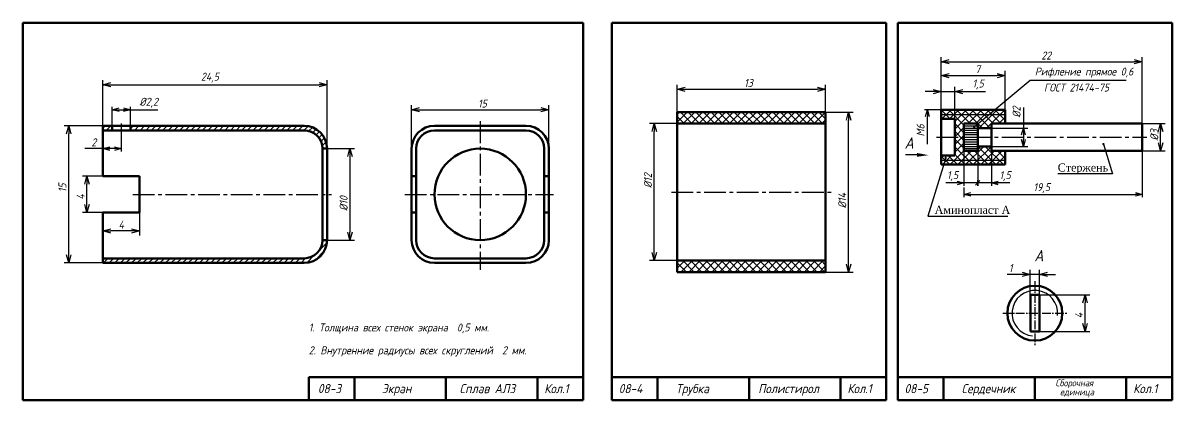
# Model space of a CAD drawing. Header units: millimetres. Extents: x -255 to 513, y 132 to 472.
# Drawn here: x 10 to 513, y 307 to 472 of the extents above; entities that cross this region are included whole.
import ezdxf

# ---------------------------------------------------------------- set-up
doc = ezdxf.new("R2010")
doc.units = ezdxf.units.MM
doc.header["$LTSCALE"] = 0.5
doc.linetypes.add('CENTER2', pattern=[28.575, 19.05, -3.175, 3.175, -3.175])
doc.linetypes.add('осевая2', pattern=[28.575, 19.05, -3.175, 3.175, -3.175])
doc.layers.get('Defpoints').update_dxf_attribs({"color": 5})
doc.styles.get("Standard").update_dxf_attribs({"font": 'isocpeui.ttf', "width": 0.9})
doc.styles.add('стиль1', font='TIMES.TTF')
doc.dimstyles.new('Standart 1', dxfattribs={"dimtxt": 3.5, "dimasz": 3.5, "dimexe": 2, "dimexo": 0, "dimgap": 1, "dimtad": 1, "dimtoh": 1, "dimdec": 0, "dimtxsty": 'Standard', "dimblk": 'OPEN30', "dimcen": 2.5, "dimadec": 0, "dimazin": 0, "dimtfac": 1, "dimtdec": 0, "dimtmove": 0, "dimatfit": 3, "dimldrblk": 'DOTSMALL', "dimfxl": 0, "dimarcsym": 0})

# ---------------------------------------------------------------- blocks, each defined once
blk = doc.blocks.new('_Open30')
at = {"color": 0, "linetype": 'ByBlock', "lineweight": -2}
for p, q in [((-1, 0.27), (0, 0)), ((0, 0), (-1, -0.27)), ((0, 0), (-1, 0))]:
    blk.add_line(p, q, dxfattribs=at)
blk = doc.blocks.new('*D52')
at = {"color": 0, "lineweight": -2}
for p, q in [((454.6, 353), (476.6, 353)), ((474.6, 340.5), (474.6, 349.5)), ((454.6, 337), (476.6, 337))]:
    blk.add_line(p, q, dxfattribs=at)
at = {"layer": 'Defpoints', "color": 0}
for p in [(454.6, 353), (474.6, 353), (454.6, 337)]:
    blk.add_point(p, dxfattribs=at)
at = {"color": 0, "lineweight": -2, "xscale": 3.5, "yscale": 3.5, "zscale": 3.5}
for p, rotation in [((474.6, 353), 90), ((474.6, 337), 270)]:
    blk.add_blockref('_Open30', p, dxfattribs=dict(at, rotation=rotation))
at = {"color": 0, "lineweight": -3, "insert": (471.85, 344), "char_height": 3.5, "attachment_point": 5, "rotation": 90}
blk.add_mtext('4', dxfattribs=at)
blk = doc.blocks.new('_DotSmall')
at = {"color": 0, "linetype": 'ByBlock', "const_width": 0.5}
blk.add_lwpolyline([(-0.0625, 0, 1), (0.0625, 0, 1)], format="xyb", close=True, dxfattribs=at)
blk = doc.blocks.new('*D53')
at = {"color": 0, "lineweight": -2}
for p, q in [((447.1, 362), (440.46, 362)), ((450.6, 353), (450.6, 364)), ((454.6, 362), (450.6, 362)), ((454.6, 353), (454.6, 364)), ((458.1, 362), (461.6, 362))]:
    blk.add_line(p, q, dxfattribs=at)
at = {"layer": 'Defpoints', "color": 0}
for p in [(454.6, 362), (450.6, 353), (454.6, 353)]:
    blk.add_point(p, dxfattribs=at)
at = {"color": 0, "lineweight": -2, "xscale": 3.5, "yscale": 3.5, "zscale": 3.5}
blk.add_blockref('_Open30', (450.6, 362), dxfattribs=at)
at = {"color": 0, "lineweight": -2, "xscale": 3.5, "yscale": 3.5, "zscale": 3.5, "rotation": 180}
blk.add_blockref('_Open30', (454.6, 362), dxfattribs=at)
at = {"color": 0, "lineweight": -3, "insert": (442.03, 364.75), "char_height": 3.5, "attachment_point": 5}
blk.add_mtext('1', dxfattribs=at)
blk = doc.blocks.new('*D54')
at = {"color": 0, "lineweight": -2}
for p, q in [((499.6, 428), (509.6, 428)), ((507.6, 419.5), (507.6, 424.5)), ((499.6, 416), (509.6, 416))]:
    blk.add_line(p, q, dxfattribs=at)
at = {"layer": 'Defpoints', "color": 0}
for p in [(499.6, 428), (507.6, 428), (499.6, 416)]:
    blk.add_point(p, dxfattribs=at)
at = {"color": 0, "lineweight": -2, "xscale": 3.5, "yscale": 3.5, "zscale": 3.5}
for p, rotation in [((507.6, 428), 90), ((507.6, 416), 270)]:
    blk.add_blockref('_Open30', p, dxfattribs=dict(at, rotation=rotation))
at = {"color": 0, "lineweight": -3, "insert": (504.85, 423), "char_height": 3.5, "attachment_point": 5, "rotation": 90}
blk.add_mtext('%%c3', dxfattribs=at)
blk = doc.blocks.new('*D55')
at = {"color": 0, "lineweight": -2}
for p, q in [((411.6, 434), (411.6, 444)), ((417.6, 430), (417.6, 444)), ((408.1, 442), (404.6, 442)), ((411.6, 442), (417.6, 442)), ((421.1, 442), (431.01, 442))]:
    blk.add_line(p, q, dxfattribs=at)
at = {"layer": 'Defpoints', "color": 0}
for p in [(417.6, 442), (411.6, 434), (417.6, 430)]:
    blk.add_point(p, dxfattribs=at)
at = {"color": 0, "lineweight": -2, "xscale": 3.5, "yscale": 3.5, "zscale": 3.5}
blk.add_blockref('_Open30', (411.6, 442), dxfattribs=at)
at = {"color": 0, "lineweight": -2, "xscale": 3.5, "yscale": 3.5, "zscale": 3.5, "rotation": 180}
blk.add_blockref('_Open30', (417.6, 442), dxfattribs=at)
at = {"color": 0, "lineweight": -3, "insert": (427.8, 445.1), "char_height": 3.5, "attachment_point": 5}
blk.add_mtext('1,5', dxfattribs=at)
blk = doc.blocks.new('*D56')
at = {"color": 0, "lineweight": -2}
for p, q in [((411.6, 443.25), (411.6, 451)), ((415.1, 449), (436.1, 449)), ((439.6, 434), (439.6, 451))]:
    blk.add_line(p, q, dxfattribs=at)
at = {"layer": 'Defpoints', "color": 0}
for p in [(439.6, 449), (411.6, 443.25), (439.6, 434)]:
    blk.add_point(p, dxfattribs=at)
at = {"color": 0, "lineweight": -2, "xscale": 3.5, "yscale": 3.5, "zscale": 3.5, "rotation": 180}
blk.add_blockref('_Open30', (411.6, 449), dxfattribs=at)
at = {"color": 0, "lineweight": -2, "xscale": 3.5, "yscale": 3.5, "zscale": 3.5}
blk.add_blockref('_Open30', (439.6, 449), dxfattribs=at)
at = {"color": 0, "lineweight": -3, "insert": (427.6, 451.77), "char_height": 3.5, "attachment_point": 5}
blk.add_mtext('7', dxfattribs=at)
blk = doc.blocks.new('*D57')
at = {"color": 0, "lineweight": -2}
for p, q in [((411.6, 450.25), (411.6, 457)), ((415.1, 455), (496.1, 455)), ((499.6, 428), (499.6, 457))]:
    blk.add_line(p, q, dxfattribs=at)
at = {"layer": 'Defpoints', "color": 0}
for p in [(499.6, 455), (411.6, 450.25), (499.6, 428)]:
    blk.add_point(p, dxfattribs=at)
at = {"color": 0, "lineweight": -2, "xscale": 3.5, "yscale": 3.5, "zscale": 3.5, "rotation": 180}
blk.add_blockref('_Open30', (411.6, 455), dxfattribs=at)
at = {"color": 0, "lineweight": -2, "xscale": 3.5, "yscale": 3.5, "zscale": 3.5}
blk.add_blockref('_Open30', (499.6, 455), dxfattribs=at)
at = {"color": 0, "lineweight": -3, "insert": (457.6, 457.75), "char_height": 3.5, "attachment_point": 5}
blk.add_mtext('22', dxfattribs=at)
blk = doc.blocks.new('*D64')
at = {"color": 0, "lineweight": -2}
for p, q in [((296.1, 433), (296.1, 445)), ((299.6, 443), (357.6, 443)), ((361.1, 433), (361.1, 445))]:
    blk.add_line(p, q, dxfattribs=at)
at = {"layer": 'Defpoints', "color": 0}
for p in [(361.1, 443), (296.1, 433), (361.1, 433)]:
    blk.add_point(p, dxfattribs=at)
at = {"color": 0, "lineweight": -2, "xscale": 3.5, "yscale": 3.5, "zscale": 3.5, "rotation": 180}
blk.add_blockref('_Open30', (296.1, 443), dxfattribs=at)
at = {"color": 0, "lineweight": -2, "xscale": 3.5, "yscale": 3.5, "zscale": 3.5}
blk.add_blockref('_Open30', (361.1, 443), dxfattribs=at)
at = {"color": 0, "lineweight": -3, "insert": (327.35, 445.75), "char_height": 3.5, "attachment_point": 5}
blk.add_mtext('13', dxfattribs=at)
blk = doc.blocks.new('*D65')
at = {"color": 0, "lineweight": -2}
for p, q in [((361.1, 433), (373.1, 433)), ((371.1, 366.5), (371.1, 429.5)), ((361.1, 363), (373.1, 363))]:
    blk.add_line(p, q, dxfattribs=at)
at = {"layer": 'Defpoints', "color": 0}
for p in [(361.1, 433), (371.1, 433), (361.1, 363)]:
    blk.add_point(p, dxfattribs=at)
at = {"color": 0, "lineweight": -2, "xscale": 3.5, "yscale": 3.5, "zscale": 3.5}
for p, rotation in [((371.1, 433), 90), ((371.1, 363), 270)]:
    blk.add_blockref('_Open30', p, dxfattribs=dict(at, rotation=rotation))
at = {"color": 0, "lineweight": -3, "insert": (368.35, 394.25), "char_height": 3.5, "attachment_point": 5, "rotation": 90}
blk.add_mtext('%%c14', dxfattribs=at)
blk = doc.blocks.new('*D66')
at = {"color": 0, "lineweight": -2}
for p, q in [((296.1, 428), (284.1, 428)), ((286.1, 371.5), (286.1, 424.5)), ((296.1, 368), (284.1, 368))]:
    blk.add_line(p, q, dxfattribs=at)
at = {"layer": 'Defpoints', "color": 0}
for p in [(286.1, 428), (296.1, 428), (296.1, 368)]:
    blk.add_point(p, dxfattribs=at)
at = {"color": 0, "lineweight": -2, "xscale": 3.5, "yscale": 3.5, "zscale": 3.5}
for p, rotation in [((286.1, 428), 90), ((286.1, 368), 270)]:
    blk.add_blockref('_Open30', p, dxfattribs=dict(at, rotation=rotation))
at = {"color": 0, "lineweight": -3, "insert": (283.35, 403), "char_height": 3.5, "attachment_point": 5, "rotation": 90}
blk.add_mtext('%%c12', dxfattribs=at)
blk = doc.blocks.new('*D58')
at = {"color": 0, "lineweight": -2}
for p, q in [((143, 417), (155, 417)), ((153, 413.5), (153, 380.5)), ((143, 377), (155, 377))]:
    blk.add_line(p, q, dxfattribs=at)
at = {"layer": 'Defpoints', "color": 0}
for p in [(143, 417), (143, 377), (153, 377)]:
    blk.add_point(p, dxfattribs=at)
at = {"color": 0, "lineweight": -2, "xscale": 3.5, "yscale": 3.5, "zscale": 3.5}
for p, rotation in [((153, 417), 90), ((153, 377), 270)]:
    blk.add_blockref('_Open30', p, dxfattribs=dict(at, rotation=rotation))
at = {"color": 0, "lineweight": -3, "insert": (150.25, 393), "char_height": 3.5, "attachment_point": 5, "rotation": 90}
blk.add_mtext('%%c10', dxfattribs=at)
blk = doc.blocks.new('*D59')
at = {"color": 0, "lineweight": -2}
for p, q in [((45, 405), (36, 405)), ((38, 392.5), (38, 401.5)), ((45, 389), (36, 389))]:
    blk.add_line(p, q, dxfattribs=at)
at = {"layer": 'Defpoints', "color": 0}
for p in [(38, 405), (45, 405), (45, 389)]:
    blk.add_point(p, dxfattribs=at)
at = {"color": 0, "lineweight": -2, "xscale": 3.5, "yscale": 3.5, "zscale": 3.5}
for p, rotation in [((38, 405), 90), ((38, 389), 270)]:
    blk.add_blockref('_Open30', p, dxfattribs=dict(at, rotation=rotation))
at = {"color": 0, "lineweight": -3, "insert": (35.25, 395.84), "char_height": 3.5, "attachment_point": 5, "rotation": 90}
blk.add_mtext('4', dxfattribs=at)
blk = doc.blocks.new('*D60')
at = {"color": 0, "lineweight": -2}
for p, q in [((61, 389), (61, 379)), ((45, 381), (45, 383)), ((57.5, 381), (48.5, 381))]:
    blk.add_line(p, q, dxfattribs=at)
at = {"layer": 'Defpoints', "color": 0}
for p in [(61, 389), (45, 381), (45, 381)]:
    blk.add_point(p, dxfattribs=at)
at = {"color": 0, "lineweight": -2, "xscale": 3.5, "yscale": 3.5, "zscale": 3.5, "rotation": 180}
blk.add_blockref('_Open30', (45, 381), dxfattribs=at)
at = {"color": 0, "lineweight": -2, "xscale": 3.5, "yscale": 3.5, "zscale": 3.5}
blk.add_blockref('_Open30', (61, 381), dxfattribs=at)
at = {"color": 0, "lineweight": -3, "insert": (53, 383.75), "char_height": 3.5, "attachment_point": 5}
blk.add_mtext('4', dxfattribs=at)
blk = doc.blocks.new('*D61')
at = {"color": 0, "lineweight": -2}
for p, q in [((45, 427), (45, 447)), ((48.5, 445), (139.5, 445)), ((143, 417), (143, 447))]:
    blk.add_line(p, q, dxfattribs=at)
at = {"layer": 'Defpoints', "color": 0}
for p in [(143, 445), (45, 427), (143, 417)]:
    blk.add_point(p, dxfattribs=at)
at = {"color": 0, "lineweight": -2, "xscale": 3.5, "yscale": 3.5, "zscale": 3.5, "rotation": 180}
blk.add_blockref('_Open30', (45, 445), dxfattribs=at)
at = {"color": 0, "lineweight": -2, "xscale": 3.5, "yscale": 3.5, "zscale": 3.5}
blk.add_blockref('_Open30', (143, 445), dxfattribs=at)
at = {"color": 0, "lineweight": -3, "insert": (91.78, 448.1), "char_height": 3.5, "attachment_point": 5}
blk.add_mtext('24,5', dxfattribs=at)
blk = doc.blocks.new('*D62')
at = {"color": 0, "lineweight": -2}
for p, q in [((180, 417), (180, 436)), ((183.5, 434), (236.5, 434)), ((240, 417), (240, 436))]:
    blk.add_line(p, q, dxfattribs=at)
at = {"layer": 'Defpoints', "color": 0}
for p in [(240, 434), (180, 417), (240, 417)]:
    blk.add_point(p, dxfattribs=at)
at = {"color": 0, "lineweight": -2, "xscale": 3.5, "yscale": 3.5, "zscale": 3.5, "rotation": 180}
blk.add_blockref('_Open30', (180, 434), dxfattribs=at)
at = {"color": 0, "lineweight": -2, "xscale": 3.5, "yscale": 3.5, "zscale": 3.5}
blk.add_blockref('_Open30', (240, 434), dxfattribs=at)
at = {"color": 0, "lineweight": -3, "insert": (211, 436.75), "char_height": 3.5, "attachment_point": 5}
blk.add_mtext('15', dxfattribs=at)
blk = doc.blocks.new('*D63')
at = {"color": 0, "lineweight": -2}
for p, q in [((45, 427), (28, 427)), ((30, 370.5), (30, 423.5)), ((45, 367), (28, 367))]:
    blk.add_line(p, q, dxfattribs=at)
at = {"layer": 'Defpoints', "color": 0}
for p in [(30, 427), (45, 427), (45, 367)]:
    blk.add_point(p, dxfattribs=at)
at = {"color": 0, "lineweight": -2, "xscale": 3.5, "yscale": 3.5, "zscale": 3.5}
for p, rotation in [((30, 427), 90), ((30, 367), 270)]:
    blk.add_blockref('_Open30', p, dxfattribs=dict(at, rotation=rotation))
at = {"color": 0, "lineweight": -3, "insert": (27.25, 399.87), "char_height": 3.5, "attachment_point": 5, "rotation": 90}
blk.add_mtext('15', dxfattribs=at)

msp = doc.modelspace()

# ---------------------------------------------------------------- hatches: boundary and pattern name
at = {"lineweight": -3}
h = msp.add_hatch(dxfattribs=at)
h.set_pattern_fill('ANSI37', color=256, scale=0.75, style=0)
h.set_pattern_definition([(45, (54.8525, 248), (-1.683798, 1.683798), []), (135, (54.8525, 248), (-1.683798, -1.683798), [])])
h.paths.add_polyline_path([(361.1, 428), (361.1, 433), (296.1, 433), (296.1, 428)])
h.paths.add_polyline_path([(361.1, 363), (361.1, 368), (296.1, 368), (296.1, 363)])
h = msp.add_hatch(dxfattribs=at)
h.set_pattern_fill('ANSI37', color=256, scale=0.75, style=0)
h.set_pattern_definition([(45, (366.6025, 287), (-1.683798, 1.683798), []), (135, (366.6025, 287), (-1.683798, -1.683798), [])])
h.paths.add_polyline_path([(411.6, 434), (411.6, 432), (439.6, 432), (439.6, 434)])
h.paths.add_polyline_path([(411.6, 432), (411.6, 430), (417.6, 430), (417.6, 422), (421.6, 422), (421.6, 428), (427.6, 428), (427.6, 426), (433.6, 426), (433.6, 428), (439.6, 428), (439.6, 432)])
h.paths.add_polyline_path([(421.6, 422), (417.6, 422), (417.6, 414), (411.6, 414), (411.6, 412), (439.6, 412), (439.6, 416), (433.6, 416), (433.6, 418), (427.6, 418), (427.6, 416), (421.6, 416)])
h.paths.add_polyline_path([(411.6, 412), (411.6, 410), (439.6, 410), (439.6, 412)])
h = msp.add_hatch(dxfattribs=at)
h.set_pattern_fill('ANSI31', color=256, scale=0.55, style=0)
h.set_pattern_definition([(45, (-20, 287), (-1.234785, 1.234785), [])])
h.paths.add_polyline_path([(49, 425), (49, 427), (45, 427), (45, 425)])
h.paths.add_polyline_path([(133, 425, -0.414214), (141, 417), (143, 417, 0.414214), (133, 427), (57, 427), (57, 425)])
h.paths.add_polyline_path([(133, 367, 0.414214), (143, 377), (141, 377, -0.414214), (133, 369), (45, 369), (45, 367)])

# ---------------------------------------------------------------- linework, layer by layer
at = {"lineweight": 60}
for p, q in [((10, 307), (10, 472)), ((10, 472), (255, 472)), ((255, 472), (255, 307)), ((387.6, 472), (267.6, 472)), ((267.6, 472), (267.6, 307)), ((387.6, 307), (387.6, 472)), ((512.6, 472), (392.6, 472)), ((392.6, 472), (392.6, 307)), ((512.6, 307), (512.6, 472)), ((296.1, 433), (361.1, 433)), ((296.1, 433), (296.1, 363)), ((361.1, 363), (361.1, 433)), ((411.6, 410), (411.6, 434)), ((411.6, 434), (439.6, 434)), ((439.6, 434), (439.6, 428)), ((361.1, 428), (296.1, 428)), ((411.6, 430), (417.6, 430)), ((417.6, 430), (417.6, 414)), ((421.6, 428), (421.6, 416)), ((427.6, 428), (421.6, 428)), ((427.6, 416), (427.6, 428)), ((433.6, 428), (433.6, 416)), ((499.6, 428), (433.6, 428)), ((499.6, 416), (499.6, 428)), ((133, 427), (45, 427)), ((45, 427), (45, 405)), ((45, 425), (133, 425)), ((49, 425), (49, 427)), ((57, 425), (57, 427)), ((230, 427), (190, 427)), ((190, 425), (230, 425)), ((433.6, 426), (427.6, 426)), ((427.6, 418), (433.6, 418)), ((141, 417), (143, 417)), ((141, 417), (141, 377)), ((143, 377), (143, 417)), ((180, 417), (180, 377)), ((182, 377), (182, 417)), ((238, 377), (238, 417)), ((240, 417), (240, 377)), ((417.6, 414), (411.6, 414)), ((421.6, 416), (427.6, 416)), ((433.6, 416), (499.6, 416)), ((439.6, 416), (439.6, 410)), ((439.6, 410), (411.6, 410)), ((45, 405), (61, 405)), ((61, 405), (61, 389)), ((180, 405), (182, 405)), ((238, 405), (240, 405)), ((61, 389), (45, 389)), ((45, 389), (45, 367)), ((182, 389), (180, 389)), ((240, 389), (238, 389)), ((141, 377), (143, 377)), ((45, 369), (133, 369)), ((133, 367), (45, 367)), ((190, 369), (230, 369)), ((230, 367), (190, 367)), ((296.1, 368), (361.1, 368)), ((296.1, 363), (361.1, 363)), ((454.6, 353), (450.6, 353)), ((450.7, 337), (450.7, 353)), ((454.6, 337), (454.6, 353)), ((450.7, 337), (454.6, 337)), ((255, 317), (135, 317)), ((135, 317), (135, 307)), ((155, 317), (155, 307)), ((195, 317), (195, 307)), ((235, 317), (235, 307)), ((387.6, 317), (267.6, 317)), ((267.6, 317), (267.6, 307)), ((287.6, 317), (287.6, 307)), ((327.6, 317), (327.6, 307)), ((367.6, 317), (367.6, 307)), ((512.6, 317), (392.6, 317)), ((392.6, 317), (392.6, 307)), ((412.6, 317), (412.6, 307)), ((452.6, 317), (452.6, 307)), ((492.6, 317), (492.6, 307)), ((255, 307), (10, 307)), ((267.6, 307), (387.6, 307)), ((392.6, 307), (512.6, 307))]:
    msp.add_line(p, q, dxfattribs=at)
at = {"lineweight": -3}
for p, q in [((426.09, 426.49), (450.6, 447)), ((450.6, 447), (492.6, 447)), ((49, 427), (49, 435.25)), ((52, 434), (69, 434)), ((57, 427), (57, 435.25)), ((411.6, 434), (404.35, 434)), ((447.6, 435), (447.6, 421)), ((53, 428), (53, 424)), ((405.6, 419), (405.6, 431)), ((411.6, 432), (439.6, 432)), ((53, 424), (53, 415.75)), ((421.6, 427), (427.6, 427)), ((421.6, 426), (427.6, 426)), ((427.6, 425), (421.6, 425)), ((421.6, 424), (427.6, 424)), ((427.6, 423), (421.6, 423)), ((433.6, 426), (449.6, 426)), ((421.6, 422), (427.6, 422)), ((421.6, 421), (427.6, 421)), ((421.6, 420), (427.6, 420)), ((421.6, 419), (427.6, 419)), ((421.6, 418), (427.6, 418)), ((433.6, 418), (449.6, 418)), ((482.6, 419), (486.6, 406)), ((50, 417), (37, 417)), ((401.07, 414.27), (396.07, 414.27)), ((413.6, 413), (405.78, 387.46)), ((421.6, 417), (427.6, 417)), ((421.6, 416), (421.6, 400.75)), ((427.6, 416), (427.6, 400.75)), ((433.6, 416), (433.6, 400.75)), ((499.6, 416), (499.6, 395.75)), ((411.6, 412), (439.6, 412)), ((428.6, 403), (426.6, 401)), ((427.6, 400.75), (427.6, 403.25)), ((486.6, 406), (462.6, 406)), ((441.6, 402), (413.6, 402)), ((421.6, 400), (421.6, 395.75)), ((424.6, 397), (496.6, 397)), ((405.78, 387.46), (440.78, 387.46))]:
    msp.add_line(p, q, dxfattribs=at)
at = {"linetype": 'осевая2', "lineweight": -3}
for p, q in [((210, 429), (210, 364)), ((409.6, 422), (501.6, 422)), ((293.6, 398), (363.6, 398)), ((58, 397), (145, 397)), ((177, 397), (242, 397))]:
    msp.add_line(p, q, dxfattribs=at)
msp.add_line((45, 424), (45, 415.75))
at = {"linetype": 'CENTER2', "lineweight": -3, "ltscale": 0.4}
for p, q in [((452.6, 359), (452.6, 331)), ((438.6, 345), (466.6, 345))]:
    msp.add_line(p, q, dxfattribs=at)
at = {"const_width": 0.5}
for points in [[(425.84, 426.49, 1), (426.34, 426.49, 1)], [(482.35, 419, 1), (482.85, 419, 1)], [(413.35, 413, 1), (413.85, 413, 1)]]:
    msp.add_lwpolyline(points, format="xyb", close=True, dxfattribs=at)
at = {"lineweight": 60}
for centre, radius in [((210, 397), 20), ((452.6, 345), 12)]:
    msp.add_circle(centre, radius, dxfattribs=at)
for centre, radius, start, end in [((133, 417), 10, 0, 90), ((133, 417), 8, 0, 90), ((190, 417), 10, 90, 180), ((190, 417), 8, 90, 180), ((230, 417), 10, 0, 90), ((230, 417), 8, 0, 90), ((133, 377), 10, 270, 0), ((133, 377), 8, 270, 0), ((190, 377), 10, 180, 270), ((190, 377), 8, 180, 270), ((230, 377), 10, 270, 0), ((230, 377), 8, 270, 0)]:
    msp.add_arc(centre, radius, start, end, dxfattribs=at)
at = {"lineweight": -3}
msp.add_arc((452.6, 345), 10, 354.2894, 264.2894, dxfattribs=at)
msp.add_solid([(401.05, 413.44), (401.09, 415.1), (406.07, 414.17)], dxfattribs=at)

# ---------------------------------------------------------------- block references
at = {"lineweight": -3, "xscale": 3, "yscale": 3, "zscale": 3}
for p, rotation in [((49, 434), 180), ((405.6, 434), 90), ((447.6, 426), 90), ((45, 417), 180), ((447.6, 418), 270), ((433.6, 402), 180), ((421.6, 397), 180)]:
    msp.add_blockref('_Open30', p, dxfattribs=dict(at, rotation=rotation))
for p in [(57, 434), (53, 417), (421.6, 402), (499.6, 397)]:
    msp.add_blockref('_Open30', p, dxfattribs=at)

# ---------------------------------------------------------------- texts
at = {"lineweight": -3, "width": 0.9}
for s, height, p in [('Рифление прямое 0,6', 3.5, (452.6, 449)), ('ГОСТ 21474-75', 3.5, (456.6, 442)), ('A', 5, (395.6, 417)), ('A', 5, (452.35, 367.67))]:
    msp.add_text(s, height=height, dxfattribs=at).set_placement(p)
at = {"lineweight": -3, "style": 'стиль1'}
for s, p in [('Стержень', (462.6, 407)), ('Аминопласт А', (408.78, 388.46))]:
    msp.add_text(s, height=3.5, dxfattribs=at).set_placement(p)
at = {"width": 0.9}
for s, height, p in [('1. Толщина всех стенок экрана  0,5 мм.', 3.5, (135, 337)), ('2. Внутренние радиусы всех cкруглений  2 мм.', 3.5, (135, 327)), ('08-3', 4, (139, 310)), ('Экран', 4, (167, 310)), ('Сплав АЛ3', 4, (201, 310)), ('Кол.1', 4, (238, 310)), ('08-4', 4, (270.6, 310)), ('Трубка', 4, (295.6, 310)), ('Полистирол', 4, (331.6, 310)), ('Кол.1', 4, (370.6, 310)), ('08-5', 4, (395.6, 310)), ('Сердечник', 4, (420.6, 310)), ('Сборочная', 3, (461.6, 313)), ('Кол.1', 4, (495.6, 310)), ('единица', 3, (463.6, 309))]:
    msp.add_text(s, height=height, dxfattribs=at).set_placement(p)
at = {"lineweight": -3, "char_height": 3.5, "attachment_point": 5}
for s, insert in [('%%c2,2', (65, 437.1)), ('1,5', (416.6, 405)), ('1,5', (439.6, 405)), ('19,5', (455.6, 399.75))]:
    msp.add_mtext(s, dxfattribs=dict(at, insert=insert))
at = {"lineweight": -3, "char_height": 3.5, "attachment_point": 5, "rotation": 90}
for s, insert in [('%%c2', (444.6, 433)), ('M6', (402.6, 425))]:
    msp.add_mtext(s, dxfattribs=dict(at, insert=insert))
at = {"insert": (41, 419.75), "char_height": 3.5, "attachment_point": 5}
msp.add_mtext('2', dxfattribs=at)

# ---------------------------------------------------------------- dimensions: what is measured, and where the dimension line sits
at = {"lineweight": -3}
for base, p1, p2, text, picture, middle in [((499.6, 455), (411.6, 450.25), (499.6, 428), '22', '*D57', (457.6, 455)), ((439.6, 449), (411.6, 443.25), (439.6, 434), '7', '*D56', (427.6, 449)), ((143, 445), (45, 427), (143, 417), '24,5', '*D61', (91.78, 445)), ((361.1, 443), (296.1, 433), (361.1, 433), '13', '*D64', (327.35, 443)), ((417.6, 442), (411.6, 434), (417.6, 430), '1,5', '*D55', (427.8, 442)), ((240, 434), (180, 417), (240, 417), '15', '*D62', (211, 434)), ((45, 381), (61, 389), (45, 381), '4', '*D60', (53, 381)), ((454.6, 362), (450.6, 353), (454.6, 353), '1', '*D53', (442.03, 362))]:
    dim = msp.add_linear_dim(base=base, p1=p1, p2=p2, text=text, dimstyle='Standart 1', dxfattribs=at)
    dim.commit()
    dim.dimension.update_dxf_attribs({"geometry": picture, "text_midpoint": middle, "dimtype": 160})
for base, p1, p2, text, picture, middle in [((371.1, 433), (361.1, 363), (361.1, 433), '%%c14', '*D65', (371.1, 394.25)), ((286.1, 428), (296.1, 368), (296.1, 428), '%%c12', '*D66', (286.1, 403)), ((507.6, 428), (499.6, 416), (499.6, 428), '%%c3', '*D54', (507.6, 423)), ((30, 427), (45, 367), (45, 427), '15', '*D63', (30, 399.87)), ((153, 377), (143, 417), (143, 377), '%%c10', '*D58', (153, 393)), ((38, 405), (45, 389), (45, 405), '4', '*D59', (38, 395.84)), ((474.6, 353), (454.6, 337), (454.6, 353), '4', '*D52', (474.6, 344))]:
    dim = msp.add_linear_dim(base=base, p1=p1, p2=p2, angle=90, text=text, dimstyle='Standart 1', dxfattribs=at)
    dim.commit()
    dim.dimension.update_dxf_attribs({"geometry": picture, "text_midpoint": middle, "dimtype": 160})

doc.saveas('drawing.dxf')
